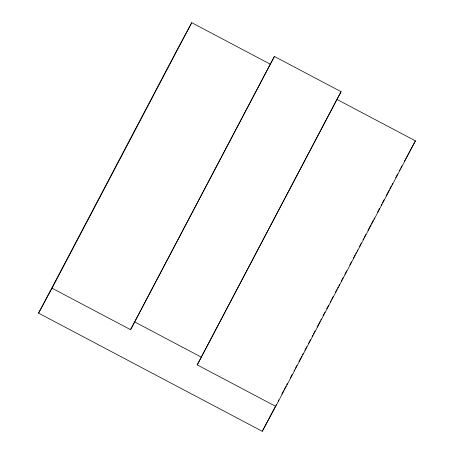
<?xml version="1.0" encoding="UTF-8"?>
<svg xmlns="http://www.w3.org/2000/svg" width="454" height="454" viewBox="0 0 454 454"><rect width="100%" height="100%" fill="white"/><g stroke="black" fill="none" stroke-linecap="round" stroke-linejoin="round"><path stroke-width="0.68" d="M275.743 406.37L262.264 431.3L38.567 313.135L178.257 47.63L191.736 22.7L270.255 64.179L274.42 56.466L341.085 91.68L197.229 364.891L275.743 406.37L415.433 140.865L336.913 99.392L197.229 364.891M38.567 313.135L52.051 288.205L191.736 22.7M52.051 288.205L130.565 329.678L270.255 64.179M130.565 329.678L274.42 56.466M262.264 431.3L275.141 406.824M275.805 405.564L276.463 404.31M278.115 401.171L278.779 399.917M281.747 394.265L283.727 390.502M284.391 389.248L286.043 386.11M286.701 384.85L287.359 383.596M290.333 377.949L292.314 374.181M293.965 371.043L294.629 369.789M295.287 368.534L296.939 365.396M298.919 361.628L301.893 355.981M302.551 354.727L303.215 353.467M304.867 350.329L306.847 346.567M308.499 343.428L310.479 339.66M312.131 336.522L312.789 335.268M313.447 334.013L315.099 330.875M317.085 327.107L320.053 321.46M320.717 320.201L321.375 318.946M323.027 315.808L325.007 312.046M326.659 308.907L328.639 305.139M330.291 302.001L330.955 300.747M331.613 299.492L333.264 296.354M335.245 292.586L336.896 289.448M337.555 288.194L338.219 286.939M338.877 285.679L339.541 284.425M341.187 281.287L343.173 277.525M344.824 274.386L346.805 270.618M349.773 264.971L351.424 261.833M353.411 258.065L355.056 254.927M355.72 253.673L356.379 252.413M357.043 251.158L357.701 249.904M359.352 246.766L361.333 242.998M362.984 239.86L363.643 238.605M364.307 237.351L365.958 234.213M367.939 230.445L370.912 224.798M371.571 223.544L373.222 220.406M373.88 219.151L374.544 217.892M377.512 212.245L379.499 208.477M381.144 205.339L381.808 204.084M382.467 202.83L384.118 199.692M386.099 195.924L389.072 190.277M389.731 189.023L391.382 185.885M392.046 184.63L392.704 183.371M395.678 177.724L397.659 173.956M399.31 170.817L399.968 169.563M400.632 168.309L401.949 165.795M337.237 98.796L341.085 91.68M404.31 161.437L415.433 140.865M134.736 321.971L201.394 357.185"/></g></svg>
